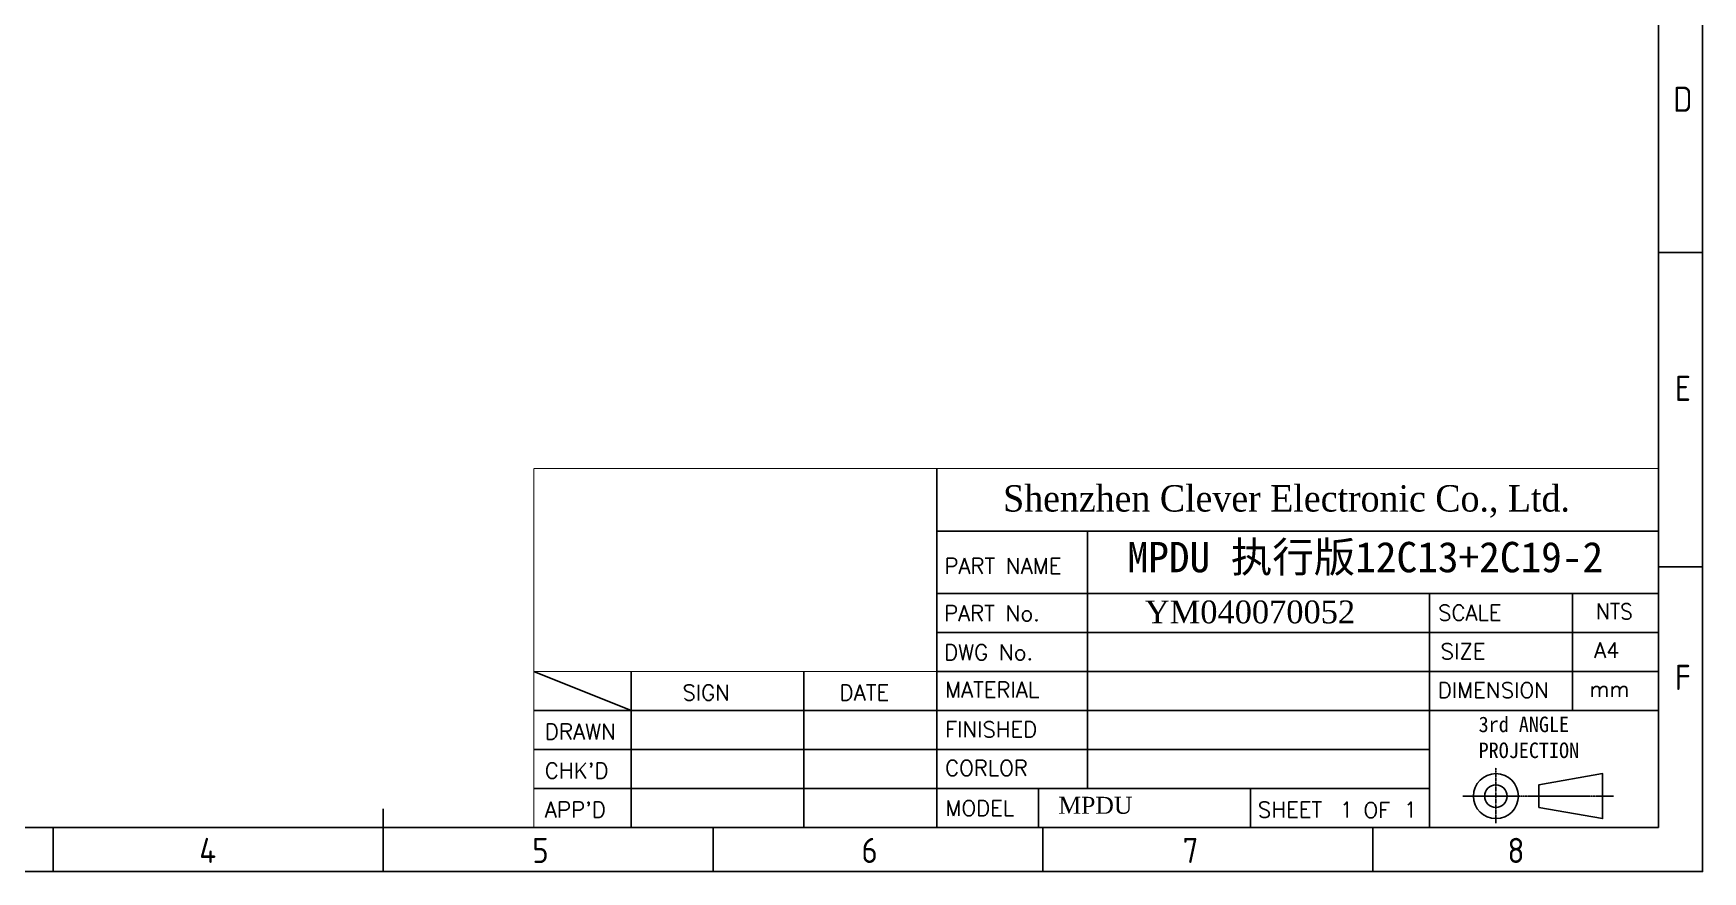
# Model space of a CAD drawing. Header units: inches. Extents: x 32166 to 66782, y 2386 to 7162.
# Drawn here: x 33124 to 34772, y 2386 to 3213 of the extents above; entities that cross this region are included whole.
import ezdxf
from ezdxf.enums import TextEntityAlignment as Align

# ---------------------------------------------------------------- set-up
doc = ezdxf.new("R2010")
doc.units = ezdxf.units.IN
doc.header["$LTSCALE"] = 0.64311
doc.header["$MEASUREMENT"] = 0
doc.linetypes.add('CENTER', pattern=[0.6, 0.375, -0.075, 0.075, -0.075])
doc.layers.get('0').update_dxf_attribs({"linetype": 'CONTINUOUS'})
doc.styles.add('ISO Proportional', font='isocp')
doc.styles.add('ROMANS', font='romans', dxfattribs={"width": 0.95})
doc.styles.add('样式 1', font='')
doc.styles.get('样式 1').set_extended_font_data('SimSun')

msp = doc.modelspace()

# ---------------------------------------------------------------- linework, layer by layer
for p, q in [((34728.7, 4185.2), (34728.7, 2429.3)), ((34772.1, 2997), (34728.7, 2997)), ((34772.1, 2997), (34728.7, 2997)), ((34015.8, 2783.8), (34015.8, 2429.3)), ((34015.8, 2722.1), (34728.7, 2722.1)), ((34164.7, 2722.1), (34164.7, 2467.8)), ((34772.1, 2686.8), (34728.7, 2686.8)), ((34015.8, 2660.5), (34728.7, 2660.5)), ((34502.5, 2660.5), (34502.5, 2429.3)), ((34643.5, 2660.5), (34643.5, 2544.9)), ((34015.8, 2622), (34728.7, 2622)), ((33617.9, 2583.4), (33714.1, 2544.9)), ((33714.1, 2583.4), (33714.1, 2429.3)), ((33884.6, 2429.3), (33884.6, 2583.4)), ((34015.8, 2583.4), (34728.7, 2583.4)), ((33617.9, 2544.9), (34015.8, 2544.9)), ((34728.7, 2544.9), (34015.8, 2544.9)), ((34502.5, 2506.4), (33617.9, 2506.4)), ((33617.9, 2467.8), (34502.5, 2467.8)), ((34116.3, 2467.8), (34116.3, 2429.3)), ((34325.8, 2467.8), (34325.8, 2429.3)), ((33469.2, 2385.9), (33469.2, 2447.9)), ((34728.7, 2429.3), (32209.6, 2429.3)), ((33143.4, 2385.9), (33143.4, 2429.3)), ((33794.9, 2385.9), (33794.9, 2429.3)), ((34120.6, 2385.9), (34120.6, 2429.3)), ((34446.4, 2385.9), (34446.4, 2429.3))]:
    msp.add_line(p, q)
at = {"linetype": 'CENTER', "ltscale": 6}
msp.add_line((34684.1, 2460.4), (34535.2, 2460.4), dxfattribs=at)
for points in [[(32166.2, 2385.9), (34772.1, 2385.9), (34772.1, 4228.6), (32166.2, 4228.6)], [(34610.3, 2449.3), (34610.3, 2460.4), (34610.3, 2471.5), (34673.4, 2482.6), (34673.4, 2460.4), (34673.4, 2438.2)]]:
    msp.add_lwpolyline(points, close=True)
at = {"const_width": 0.771}
for points in [[(33617.9, 2783.8), (34015.8, 2783.8)], [(33617.9, 2429.3), (33617.9, 2783.8)], [(34015.8, 2783.8), (34728.7, 2783.8)], [(34015.8, 2429.3), (34015.8, 2783.8)], [(33617.9, 2583.4), (34015.8, 2583.4)]]:
    msp.add_lwpolyline(points, dxfattribs=at)
at = {"linetype": 'CENTER', "ltscale": 4}
msp.add_lwpolyline([(34568, 2433.6), (34568, 2460.9), (34568, 2488.3)], dxfattribs=at)
for radius in [22.2, 11.1]:
    msp.add_circle((34568, 2460.4), radius)

# ---------------------------------------------------------------- texts
at = {"style": 'ISO Proportional'}
for s, p in [('D', (34752.6, 3148.4)), ('E', (34752.6, 2863)), ('F', (34752.6, 2577.6)), ('4', (33295.9, 2406.8)), ('5', (33624.5, 2406.8)), ('6', (33949.5, 2406.8)), ('7', (34266.4, 2406.8)), ('8', (34587.8, 2406.8))]:
    msp.add_text(s, height=24.8, dxfattribs=at).set_placement(p, align=Align.MIDDLE)
at = {"style": 'ROMANS'}
for s, height, p in [('PART NAME', 15.41, (34023.4, 2679.9)), ('PART No.', 15.41, (34023.1, 2633.2)), ('SCALE', 15.41, (34510.9, 2633.7)), ('DWG No.', 15.41, (34023.1, 2594.7)), ('SIZE', 15.41, (34513.4, 2595.6)), ('A4', 15.41, (34665.1, 2596.8)), ('MATERIAL ', 15.41, (34024, 2557.7)), ('DIMENSION', 15.41, (34510.6, 2557.3)), ('SIGN', 15.41, (33764.6, 2554.9)), ('DATE', 15.41, (33919.9, 2554.9)), ('mm', 15.41, (34660.3, 2558.3)), ('DRAWN', 15.41, (33628.9, 2516.4)), ('FINISHED', 15.41, (34024, 2518.5)), ("CHK'D", 15.41, (33628.9, 2477.8)), ('CORLOR ', 15.41, (34024, 2480.5)), ('MODEL ', 15.41, (34024.3, 2440.8)), ("APP'D", 15.41, (33628.9, 2439.3)), ('SHEET', 15.41, (34333, 2439.3)), ('1', 15.4, (34413.8, 2439.2)), ('OF', 15.41, (34437.1, 2438.8)), ('1', 15.4, (34476.9, 2439.2))]:
    msp.add_text(s, height=height, dxfattribs=at).set_placement(p)
at = {"attachment_point": 1}
for s, insert, char_height, width, style in [('{\\fTimes New Roman|b0|i0|c0|p18;Shenzhen Clever Electronic Co., Ltd.}', (34081.4, 2767.4), 26.059, 701.192, 'ROMANS'), ('MPDU 执行版12C13+2C19-2', (34204.2, 2711.4), 30, 594.411, '样式 1'), ('{\\ftimes new roman|b0|i0|c0|p18;YM0400700\\ftimes new roman|b0|i0|c186|p18;52}', (34221.3, 2653.5), 22.5, 393.706, '样式 1'), ('NTS', (34666.8, 2650.4), 15.41, 160.049, 'ROMANS'), ('{\\Ftxt|c0;3rd ANGLE\\PPROJECTION}', (34550.9, 2538.9), 15.362, 160.049, 'ROMANS'), ('{\\fTimes New Roman|b0|i0|c0|p18;MPDU}', (34135.9, 2459.7), 16.752, 160.049, '样式 1')]:
    msp.add_mtext(s, dxfattribs=dict(at, insert=insert, char_height=char_height, width=width, style=style))

doc.saveas('drawing.dxf')
